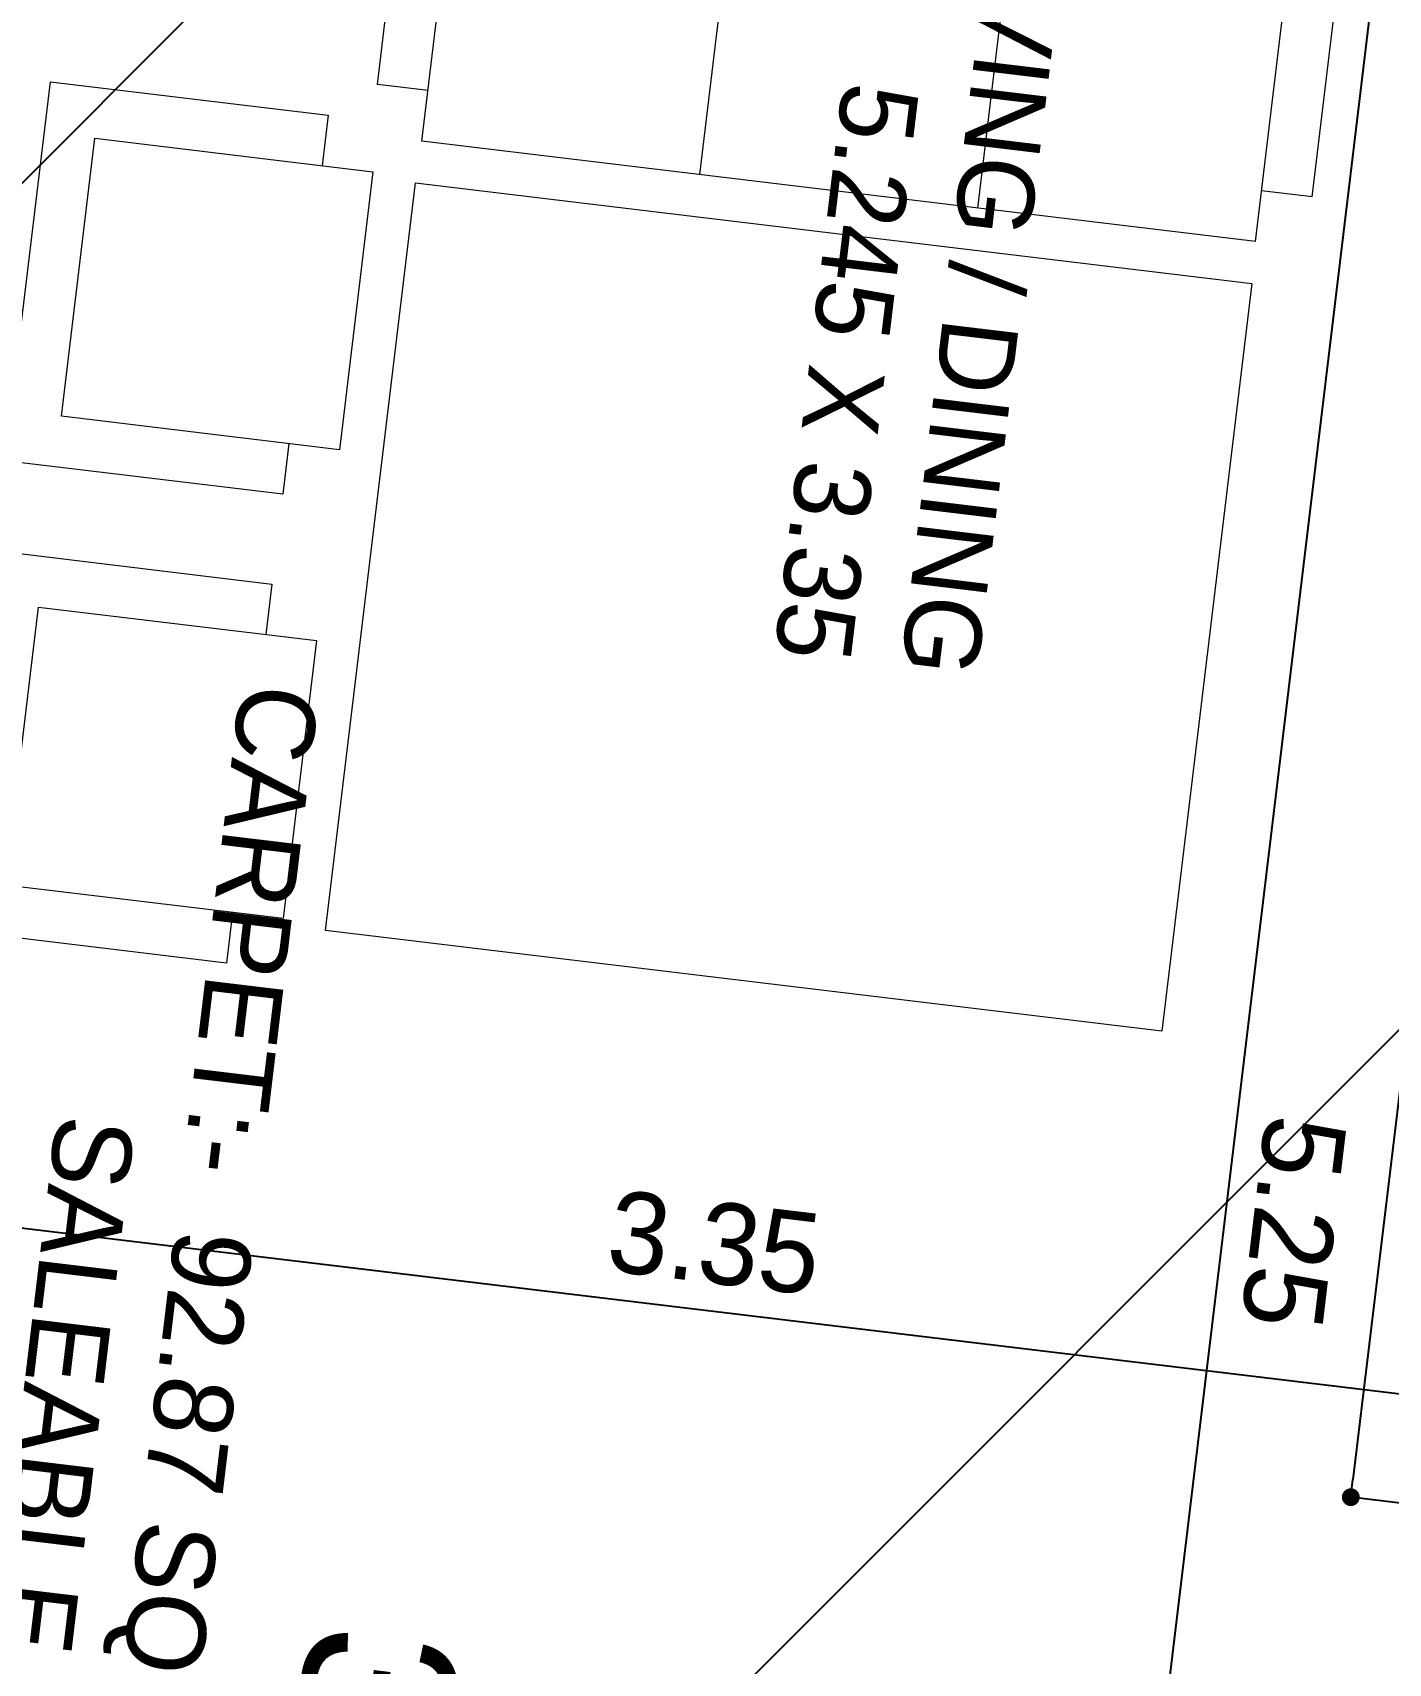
# Model space of a CAD drawing. Header units: metres. Extents: x 494 to 1845, y -666 to 1061.
# Drawn here: x 1550.8561 to 1550.9536, y 285.0056 to 285.1229 of the extents above; entities that cross this region are included whole.
import ezdxf
from ezdxf.enums import TextEntityAlignment as Align

# ---------------------------------------------------------------- set-up
doc = ezdxf.new("R2010")
doc.units = ezdxf.units.M
doc.header["$MEASUREMENT"] = 0
doc.linetypes.add('1', pattern=[0])
doc.layers.get('Defpoints').update_dxf_attribs({"color": 12})
for name, color, linetype, lineweight in [('A-Furniture', 8, 'Continuous', 13), ('DIMENSION', 8, 'Continuous', 5), ('VDA-FURNITURE', 8, 'Continuous', 13), ('VDA-WALL', 250, 'Continuous', 25)]:
    doc.layers.add(name, color=color, linetype=linetype, lineweight=lineweight)
doc.layers.add('COLUMN', color=1, linetype='Continuous')
doc.layers.add('VDA-TEXT', color=250, linetype='1')
doc.styles.add('arial', font='arial.ttf', dxfattribs={"height": 0.3})
doc.styles.add('RS', font='GOTHIC.TTF')
doc.styles.get("Standard").update_dxf_attribs({"font": 'arial.ttf'})
doc.dimstyles.new('SMALL-1', dxfattribs={"dimtxt": 0.16, "dimasz": 0.035, "dimexe": 0, "dimexo": 0.1, "dimgap": 0.05, "dimtad": 1, "dimzin": 0, "dimdsep": 46, "dimtxsty": 'RS', "dimblk": 'DOT', "dimcen": 2.5, "dimclrd": 256, "dimclre": 256, "dimclrt": 5, "dimadec": 0, "dimazin": 0, "dimtfac": 1, "dimtdec": 3, "dimtofl": 0, "dimtmove": 0, "dimatfit": 3, "dimfxl": 0, "dimtolj": 1, "dimtzin": 0, "dimarcsym": 0})

# ---------------------------------------------------------------- blocks, each defined once
blk = doc.blocks.new('zw$FFF1')
at = {"layer": 'A-Furniture', "color": 8, "extrusion": (1.515233374942575e-06, 1.204778837000339e-06, 0.9999999999981264)}
for p, q in [((0.6212500063702464, 2.488734973128885), (0.6212433241307735, 1.938893890124746)), ((1.371250006370246, 2.488725858158432), (0.6212500063702464, 2.488734973128885)), ((1.371243322268128, 1.938725731684826), (1.371250006370246, 2.488725858158432)), ((1.548996269702911, 2.488723697606474), (1.548989587463439, 1.938882614485919)), ((2.298996269702911, 2.488714582519606), (1.548996269702911, 2.488723697606474)), ((2.298989585600793, 1.938714456046), (2.298996269702911, 2.488714582519606)), ((0.7212487906217575, 2.388733757776208), (0.7212421065196395, 1.838733757613227)), ((1.271248790435493, 2.38872707344126), (0.7212487906217575, 2.388733757776208)), ((1.271242106333375, 1.838727073278278), (1.271248790435493, 2.38872707344126)), ((1.648995053954422, 2.388722482253797), (1.648988369852304, 1.838722482090816)), ((2.198995053768158, 2.388715797802433), (1.648995053954422, 2.388722482253797)), ((2.19898836966604, 1.838715797755867), (2.198995053768158, 2.388715797802433)), ((0.6212433241307735, 1.938893890124746), (0.7214021123945713, 1.938733629649505)), ((0.7214021123945713, 1.938733629649505), (0.7212433218955994, 1.93873363151215)), ((1.271243321709335, 1.938726946944371), (1.371243322268128, 1.938725731568411)), ((1.548989587463439, 1.938882614485919), (1.649148375727236, 1.938722354010679)), ((1.649148375727236, 1.938722354010679), (1.648989585228264, 1.938722355989739)), ((2.198989585042, 1.93871567142196), (2.298989584669471, 1.938714456046)), ((0.7212421065196395, 1.838733757613227), (1.271242106333375, 1.838727073278278)), ((1.648988369852304, 1.838722482090816), (2.19898836966604, 1.838715797755867))]:
    blk.add_line(p, q, dxfattribs=at)
at = {"layer": 'A-Furniture', "color": 8, "extrusion": (1.515233371707305e-06, -1.204778841069292e-06, 0.9999999999981264)}
for p, q in [((0.5500000007450581, 1.850006682798266), (9.313225746154785e-10, 1.849999999860302)), ((0, 1.849999999860302), (2.24793329834938e-05, 0)), ((0.5500012151896954, 1.750006682821549), (0.5500000007450581, 1.850006682798266)), ((0.1000012140721083, 1.750001214910299), (0.1000212645158172, 0.1000012150034308)), ((0.6500012148171663, 1.750007897731848), (0.1000012150034308, 1.750001214910299)), ((0.6500212643295527, 0.1000078979413956), (0.6500012148171663, 1.750007897731848)), ((0.6500078989192843, 1.200007897801697), (0.1000078991055489, 1.200001214980148)), ((0.6500145820900798, 0.6500078978715464), (0.1000145813450217, 0.650001215049997)), ((0.6500212643295527, 0.1000078979413956), (0.1000212645158172, 0.1000012150034308)), ((0.5500224800780416, 6.68293796479702e-06), (0.5500212647020817, 0.1000066829146817)), ((0.5500224800780416, 6.68293796479702e-06), (2.24793329834938e-05, 0))]:
    blk.add_line(p, q, dxfattribs=at)
at = {"layer": 'A-Furniture', "color": 8, "extrusion": (1.515233371707305e-06, -1.204778841069291e-06, 0.9999999999981264)}
for p, q in [((2.212546726688743, 1.752808351884596), (0.7327740155160427, 1.752790371072479)), ((0.7327740155160427, 1.752790371072479), (0.7327941320836544, 0.09728157555218786)), ((2.212566843256354, 0.09729955636430532), (2.212546726688743, 1.752808351884596)), ((0.7327941320836544, 0.09728157555218786), (2.212566843256354, 0.09729955636430532))]:
    blk.add_line(p, q, dxfattribs=at)
blk = doc.blocks.new('_Dot')
at = {"color": 0, "linetype": 'ByBlock', "lineweight": -2}
blk.add_line((-0.5, 0), (-1, 0), dxfattribs=at)
at = {"color": 0, "linetype": 'ByBlock', "const_width": 0.5}
blk.add_lwpolyline([(-0.25, 0, 1), (0.25, 0, 1)], format="xyb", close=True, dxfattribs=at)
blk = doc.blocks.new('*D1127')
at = {"layer": 'Defpoints', "color": 0, "transparency": 16777216}
for p in [(-5.7199999999998, 2.450000000000045), (-3.575000000000045, 2.450000000000045), (-3.575000000000045, 2.076294359036353)]:
    blk.add_point(p, dxfattribs=at)
at = {"layer": 'DIMENSION', "lineweight": -2, "transparency": 16777216}
for p, q in [((-5.7199999999998, 2.350000000000045), (-5.7199999999998, 2.076294359036353)), ((-3.575000000000045, 2.350000000000045), (-3.575000000000045, 2.076294359036353)), ((-5.6849999999998, 2.076294359036353), (-3.610000000000046, 2.076294359036353))]:
    blk.add_line(p, q, dxfattribs=at)
at = {"layer": 'DIMENSION', "lineweight": -2, "transparency": 16777216, "xscale": 0.035, "yscale": 0.035, "zscale": 0.035, "rotation": 180}
blk.add_blockref('_Dot', (-5.7199999999998, 2.076294359036353), dxfattribs=at)
at = {"layer": 'DIMENSION', "lineweight": -2, "transparency": 16777216, "xscale": 0.035, "yscale": 0.035, "zscale": 0.035}
blk.add_blockref('_Dot', (-3.575000000000045, 2.076294359036353), dxfattribs=at)
at = {"layer": 'DIMENSION', "color": 5, "transparency": 16777216, "insert": (-4.647499999999923, 2.210318832183872), "char_height": 0.16, "attachment_point": 5, "style": 'RS'}
blk.add_mtext('\\A1;2.15', dxfattribs=at)
blk = doc.blocks.new('*D1128')
at = {"layer": 'Defpoints', "color": 0, "transparency": 16777216}
for p in [(-3.575000000000045, 2.450000000000045), (-3.787470807741784, -0.8999999999999773), (-3.575000000000045, -0.8999999999999773)]:
    blk.add_point(p, dxfattribs=at)
at = {"layer": 'DIMENSION', "lineweight": -2, "transparency": 16777216}
for p, q in [((-3.675000000000046, 2.450000000000045), (-3.787470807741784, 2.450000000000045)), ((-3.787470807741784, 2.415000000000045), (-3.787470807741784, -0.8649999999999772)), ((-3.675000000000046, -0.8999999999999773), (-3.787470807741784, -0.8999999999999773))]:
    blk.add_line(p, q, dxfattribs=at)
at = {"layer": 'DIMENSION', "lineweight": -2, "transparency": 16777216, "xscale": 0.035, "yscale": 0.035, "zscale": 0.035}
for p, rotation in [((-3.787470807741784, 2.450000000000045), 90), ((-3.787470807741784, -0.8999999999999773), 270)]:
    blk.add_blockref('_Dot', p, dxfattribs=dict(at, rotation=rotation))
at = {"layer": 'DIMENSION', "color": 5, "transparency": 16777216, "insert": (-3.921495280889302, 0.7750000000000341), "char_height": 0.16, "attachment_point": 5, "rotation": 90, "style": 'RS'}
blk.add_mtext('\\A1;3.35', dxfattribs=at)
blk = doc.blocks.new('*D1129')
at = {"layer": 'Defpoints', "color": 0, "transparency": 16777216}
for p in [(-6.7199999999998, 1.765842333421688), (-6.7199999999998, 0), (-1.474999999999909, 0)]:
    blk.add_point(p, dxfattribs=at)
at = {"layer": 'DIMENSION', "lineweight": -2, "transparency": 16777216}
for p, q in [((-6.7199999999998, 1.465842333421688), (-6.7199999999998, 1.765842333421688)), ((-1.509999999999909, 1.765842333421688), (-6.6849999999998, 1.765842333421688)), ((-1.474999999999909, 1.465842333421688), (-1.474999999999909, 1.765842333421688))]:
    blk.add_line(p, q, dxfattribs=at)
at = {"layer": 'DIMENSION', "lineweight": -2, "transparency": 16777216, "xscale": 0.035, "yscale": 0.035, "zscale": 0.035, "rotation": 180}
blk.add_blockref('_Dot', (-6.7199999999998, 1.765842333421688), dxfattribs=at)
at = {"layer": 'DIMENSION', "lineweight": -2, "transparency": 16777216, "xscale": 0.035, "yscale": 0.035, "zscale": 0.035}
blk.add_blockref('_Dot', (-1.474999999999909, 1.765842333421688), dxfattribs=at)
at = {"layer": 'DIMENSION', "color": 5, "transparency": 16777216, "insert": (-4.097499999999854, 1.899866806569206), "char_height": 0.16, "attachment_point": 5, "style": 'RS'}
blk.add_mtext('\\A1;5.25', dxfattribs=at)
blk = doc.blocks.new('*D1130')
at = {"layer": 'Defpoints', "color": 0, "transparency": 16777216}
for p in [(-2.375, -0.8340680498423012), (-4.649999999999864, -0.8999999999999773), (-2.375, -0.8999999999999773)]:
    blk.add_point(p, dxfattribs=at)
at = {"layer": 'DIMENSION', "lineweight": -2, "transparency": 16777216}
for p, q in [((-4.649999999999864, -0.8340680498423012), (-4.649999999999864, -0.8340680498423012)), ((-4.614999999999863, -0.8340680498423012), (-2.41, -0.8340680498423012)), ((-2.375, -0.8340680498423012), (-2.375, -0.8340680498423012))]:
    blk.add_line(p, q, dxfattribs=at)
at = {"layer": 'DIMENSION', "lineweight": -2, "transparency": 16777216, "xscale": 0.035, "yscale": 0.035, "zscale": 0.035, "rotation": 180}
blk.add_blockref('_Dot', (-4.649999999999864, -0.8340680498423012), dxfattribs=at)
at = {"layer": 'DIMENSION', "lineweight": -2, "transparency": 16777216, "xscale": 0.035, "yscale": 0.035, "zscale": 0.035}
blk.add_blockref('_Dot', (-2.375, -0.8340680498423012), dxfattribs=at)
at = {"layer": 'DIMENSION', "color": 5, "transparency": 16777216, "insert": (-3.512499999999932, -0.7000435766947826), "char_height": 0.16, "attachment_point": 5, "style": 'RS'}
blk.add_mtext('\\A1;2.28', dxfattribs=at)
blk = doc.blocks.new('SDFDSFD')
at = {"layer": 'VDA-FURNITURE', "extrusion": (4.3682720143042e-06, 5.810455066643099e-06, 0.9999999999735784), "xscale": -1, "rotation": 179.9999997265776}
blk.add_blockref('zw$FFF1', (-6.651941770021239, 1.695850783573212, -1.920382629817319e-05), dxfattribs=at)
at = {"layer": 'VDA-TEXT', "extrusion": (4.368272014304201e-06, 5.8104550666431e-06, 0.9999999999735785), "insert": (-5.081831972993768, 1.153895273474802), "char_height": 0.15, "width": 1.314504061156185e-11, "attachment_point": 3, "text_direction": (0.9999999999904591, -3.395399344684386e-13, -4.368272014375967e-06), "style": 'arial'}
blk.add_mtext('\\pi0.77845;{\\fCentury Gothic|b0|i0|c0|p34;LIVING / DINING }\\P\\pi1.00947;{\\fCentury Gothic|b0|i0|c0|p34;5.245 X 3.35}', dxfattribs=at)
at = {"layer": 'VDA-TEXT', "color": 1, "extrusion": (4.368272014304201e-06, 5.8104550666431e-06, 0.9999999999735785), "insert": (-1.30653455259062, 0.374473109052019), "char_height": 0.154743372, "width": 3.915187934693313, "attachment_point": 3, "text_direction": (0.9999999999904591, 2.449293598226949e-16, -4.368272014377942e-06)}
blk.add_mtext('\\pt10;{\\fCentury Gothic|b0|i0|c0|p34;\\H1.93869x;\\C5;3 BHK - A}\\P\\pt10;{\\fCentury Gothic|b0|i0|c0|p34;\\H1.00000x;CARPET:-  92.87 SQ.M/ 999.65 SQ.FT}\\P\\pt10;{\\fCentury Gothic|b0|i0|c0|p34;\\H1.00000x;SALEABLE :- 1379.52 SQ.FT }', dxfattribs=at)
at = {"layer": 'DIMENSION'}
dim = blk.add_linear_dim(base=(-3.787470807741784, -0.8999999999999773), p1=(-3.575000000000045, 2.450000000000045), p2=(-3.575000000000045, -0.8999999999999773), angle=90, dimstyle='SMALL-1', dxfattribs=at)
dim.commit()
dim.dimension.update_dxf_attribs({"geometry": '*D1128', "text_midpoint": (-3.921495280889302, 0.7750000000000341)})
for base, p1, p2, picture, middle in [((-3.575000000000045, 2.076294359036353), (-5.7199999999998, 2.450000000000045), (-3.575000000000045, 2.450000000000045), '*D1127', (-4.647499999999923, 2.210318832183872)), ((-6.7199999999998, 1.765842333421688), (-1.474999999999909, 0), (-6.7199999999998, 0), '*D1129', (-4.097499999999854, 1.899866806569206)), ((-2.375, -0.8340680498423012), (-4.649999999999864, -0.8999999999999773), (-2.375, -0.8999999999999773), '*D1130', (-3.512499999999932, -0.7000435766947826))]:
    dim = blk.add_linear_dim(base=base, p1=p1, p2=p2, dimstyle='SMALL-1', dxfattribs=at)
    dim.commit()
    dim.dimension.update_dxf_attribs({"geometry": picture, "text_midpoint": middle})
blk = doc.blocks.new('zw$2126')
blk.add_blockref('SDFDSFD', (79.96768020883496, 5.14142106419115))
at = {"layer": 'COLUMN', "style": 'arial'}
blk.add_attdef('SA2', text='', height=0.2, dxfattribs=at).set_placement((23.5857722090484, 1.822347833846607), align=Align.CENTER)
blk = doc.blocks.new('zw$2024')
at = {"layer": 'COLUMN', "color": 2, "lineweight": 30, "xscale": 0.040454025344065, "yscale": 0.040454025344065, "zscale": 0.040454025344065, "rotation": 263.1416268303429}
blk.add_blockref('zw$2126', (0.4407994604573449, 7.510580479510105), dxfattribs=at)
blk = doc.blocks.new('DAFASDFDFA')
h = blk.add_hatch()
h.set_pattern_fill('ANSI31', color=8)
h.set_pattern_definition([(45, (-5.136796944825846, 44.36925538582364), (-0.08838834764831845, 0.08838834764831845), [])])
h.paths.add_polyline_path([(-5.136796944825846, 47.76988869920024), (-3.653442929462472, 47.76988869920024), (-3.653442929462472, 44.36925538582364), (-5.136796944825846, 44.36925538582364)])
at = {"color": 3}
blk.add_blockref('zw$2024', (-4.913074283928836, 40.33837650708267), dxfattribs=at)

msp = doc.modelspace()

# ---------------------------------------------------------------- block references
at = {"layer": 'VDA-WALL', "xscale": 0.9052046613064094, "yscale": 0.9052046613064094, "zscale": 0.9052046613064094}
msp.add_blockref('DAFASDFDFA', (1555.070889780448, 244.5134115555693), dxfattribs=at)

doc.saveas('drawing.dxf')
